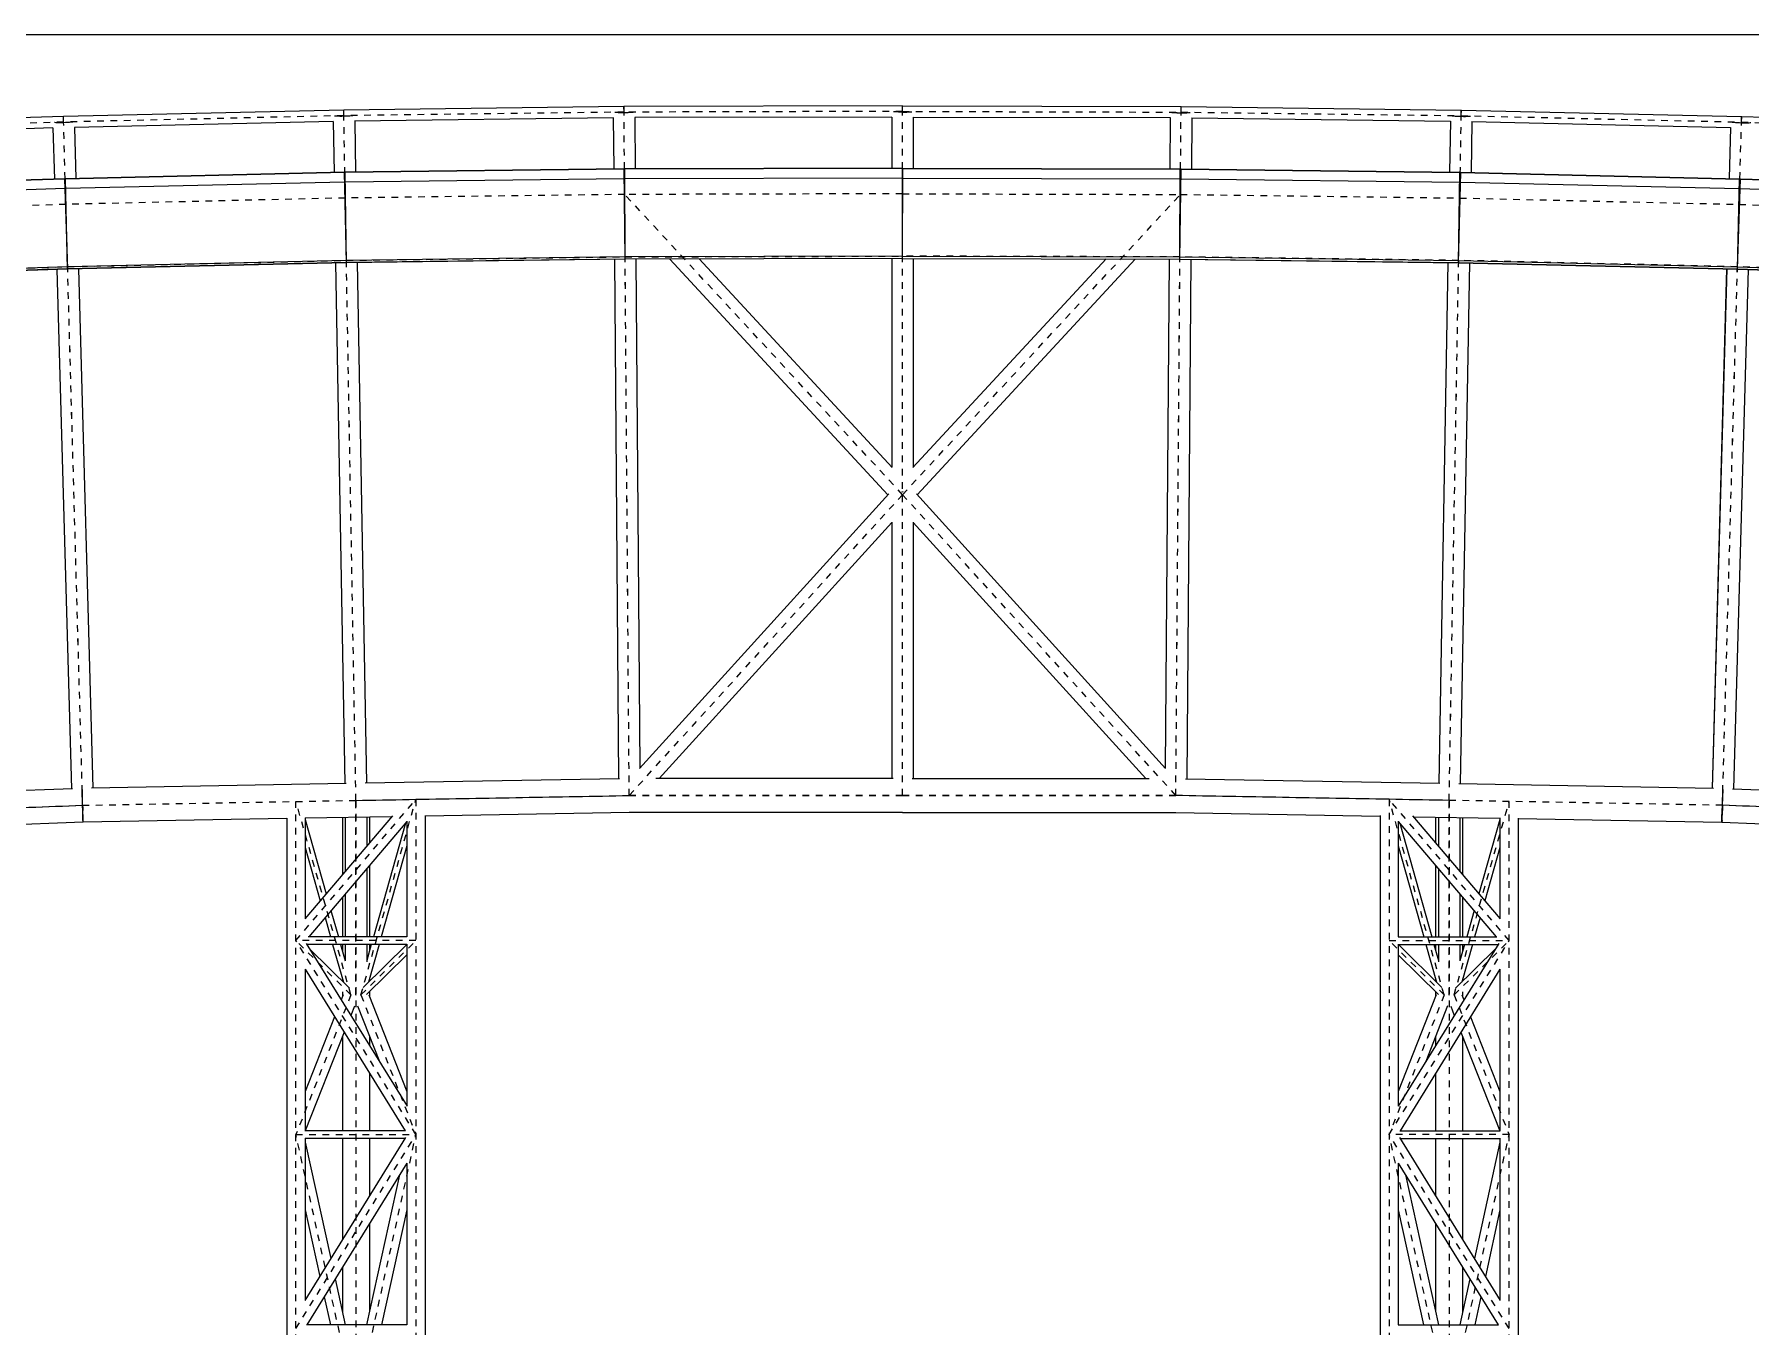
# Model space of a CAD drawing. Header units: millimetres. Extents: x 149919 to 150445, y 136651 to 136866.
# Drawn here: x 150305.14 to 150330.89, y 136846.14 to 136865.53 of the extents above; entities that cross this region are included whole.
import ezdxf

# ---------------------------------------------------------------- set-up
doc = ezdxf.new("R2010")
doc.units = ezdxf.units.MM
doc.header["$LTSCALE"] = 0.25
doc.linetypes.add('CENTER', pattern=[50.8, 31.75, -6.35, 6.35, -6.35])
doc.linetypes.add('XKITLINE00', pattern=[0])

# ---------------------------------------------------------------- blocks, each defined once
blk = doc.blocks.new('çatıı')
at = {"color": 8, "linetype": 'XKITLINE00'}
for p, q in [((16796.6, 21401.8), (16376.2, 21392.2)), ((16796.8, 21393.4), (16796.6, 21401.8)), ((17217.1, 21407.1), (16796.7, 21401.8)), ((16796.8, 21393.4), (16796.7, 21401.8)), ((17203.8, 21398.1), (17203.5, 21398.1)), ((17205.8, 21397.9), (17203.8, 21398.1)), ((17204.2, 21398.1), (17204.1, 21398.1)), ((17206.2, 21397.9), (17204.2, 21398.1)), ((17208.2, 21397.8), (17205.8, 21397.9)), ((17208.6, 21397.8), (17206.2, 21397.9)), ((17211, 21397.7), (17208.2, 21397.8)), ((17211.2, 21397.8), (17208.6, 21397.8)), ((17214.1, 21397.7), (17211, 21397.7)), ((17214.2, 21397.7), (17211.2, 21397.8)), ((17217.2, 21397.7), (17214.1, 21397.7)), ((17217.2, 21397.7), (17214.2, 21397.7)), ((17217.2, 21398.7), (17217.1, 21407.1)), ((17635, 21408.2), (17217.2, 21407.1)), ((17217.2, 21398.7), (17217.2, 21407.1)), ((17217.2, 21398.7), (17217.2, 21397.7)), ((17217.2, 21398.7), (17217.2, 21397.7)), ((17220.4, 21397.8), (17217.2, 21397.7)), ((17220.3, 21397.8), (17217.2, 21397.7)), ((17223.2, 21397.9), (17220.3, 21397.8)), ((17223.4, 21397.8), (17220.4, 21397.8)), ((17225.9, 21398), (17223.2, 21397.9)), ((17226.2, 21397.9), (17223.4, 21397.8)), ((17228.2, 21398.1), (17225.9, 21398)), ((17228.6, 21398.1), (17226.2, 21397.9)), ((17230.2, 21398.3), (17228.2, 21398.1)), ((17230.6, 21398.3), (17228.6, 21398.1)), ((17230.4, 21398.3), (17230.2, 21398.3)), ((17231, 21398.3), (17230.6, 21398.3)), ((17621.6, 21399.2), (17621.2, 21399.3)), ((17621.6, 21399.2), (17621.2, 21399.3)), ((17623.6, 21399.1), (17621.6, 21399.2)), ((17623.6, 21399.1), (17621.6, 21399.2)), ((17622, 21399.2), (17621.9, 21399.3)), ((17622, 21399.2), (17621.9, 21399.3)), ((17624, 21399.1), (17622, 21399.2)), ((17624, 21399.1), (17622, 21399.2)), ((17626, 21398.9), (17623.6, 21399.1)), ((17626, 21398.9), (17623.6, 21399.1)), ((17626.3, 21399), (17624, 21399.1)), ((17626.3, 21399), (17624, 21399.1)), ((17628.8, 21398.8), (17626, 21398.9)), ((17628.8, 21398.8), (17626, 21398.9)), ((17629, 21398.9), (17626.3, 21399)), ((17629, 21398.9), (17626.3, 21399)), ((17631.8, 21398.8), (17628.8, 21398.8)), ((17631.8, 21398.8), (17628.8, 21398.8)), ((17632, 21398.8), (17629, 21398.9)), ((17632, 21398.8), (17629, 21398.9)), ((17635, 21398.8), (17631.8, 21398.8)), ((17635, 21398.8), (17631.8, 21398.8)), ((17635, 21398.8), (17632, 21398.8)), ((17635, 21398.8), (17632, 21398.8)), ((17635, 21398.8), (17635, 21408.2)), ((17635, 21398.8), (17635, 21408.2)), ((17635, 21408.2), (18052.8, 21407.1)), ((17635, 21398.8), (17635, 21408.2)), ((17635, 21398.8), (17635, 21408.2)), ((17635, 21398.8), (17638.1, 21398.8)), ((17635, 21398.8), (17638, 21398.8)), ((17635, 21398.8), (17638.1, 21398.8)), ((17635, 21398.8), (17638, 21398.8)), ((17638, 21398.8), (17641, 21398.9)), ((17638, 21398.8), (17641, 21398.9)), ((17638.1, 21398.8), (17641.2, 21398.8)), ((17638.1, 21398.8), (17641.2, 21398.8)), ((17641, 21398.9), (17643.7, 21399)), ((17641, 21398.9), (17643.7, 21399)), ((17641.2, 21398.8), (17644, 21398.9)), ((17641.2, 21398.8), (17644, 21398.9)), ((17643.7, 21399), (17646, 21399.1)), ((17643.7, 21399), (17646, 21399.1)), ((17644, 21398.9), (17646.4, 21399.1)), ((17644, 21398.9), (17646.4, 21399.1)), ((17646, 21399.1), (17648, 21399.2)), ((17646, 21399.1), (17648, 21399.2)), ((17646.4, 21399.1), (17648.4, 21399.2)), ((17646.4, 21399.1), (17648.4, 21399.2)), ((17648, 21399.2), (17648.1, 21399.3)), ((17648, 21399.2), (17648.1, 21399.3)), ((17648.4, 21399.2), (17648.8, 21399.3)), ((17648.4, 21399.2), (17648.8, 21399.3)), ((18039, 21398.3), (18039.3, 21398.3)), ((18039.3, 21398.3), (18041.4, 21398.1)), ((18039.6, 21398.3), (18039.8, 21398.3)), ((18039.8, 21398.3), (18041.7, 21398.1)), ((18041.4, 21398.1), (18043.8, 21397.9)), ((18041.7, 21398.1), (18044.1, 21398)), ((18043.8, 21397.9), (18046.6, 21397.8)), ((18044.1, 21398), (18046.8, 21397.9)), ((18046.6, 21397.8), (18049.6, 21397.8)), ((18046.8, 21397.9), (18049.7, 21397.8)), ((18049.6, 21397.8), (18052.8, 21397.7)), ((18049.7, 21397.8), (18052.8, 21397.7)), ((18052.8, 21398.7), (18052.8, 21407.1)), ((18052.8, 21398.7), (18052.9, 21407.1)), ((18052.8, 21398.7), (18052.8, 21397.7)), ((18052.8, 21398.7), (18052.8, 21397.7)), ((18052.8, 21397.7), (18055.9, 21397.7)), ((18052.8, 21397.7), (18055.8, 21397.7)), ((18052.9, 21407.1), (18473.3, 21401.8)), ((18055.8, 21397.7), (18058.7, 21397.8)), ((18055.9, 21397.7), (18059, 21397.7)), ((18058.7, 21397.8), (18061.4, 21397.8)), ((18059, 21397.7), (18061.7, 21397.8)), ((18061.4, 21397.8), (18063.8, 21397.9)), ((18061.7, 21397.8), (18064.2, 21397.9)), ((18063.8, 21397.9), (18065.7, 21398.1)), ((18064.2, 21397.9), (18066.2, 21398.1)), ((18065.7, 21398.1), (18065.9, 21398.1)), ((18066.2, 21398.1), (18066.5, 21398.1)), ((18473.2, 21393.4), (18473.4, 21401.8)), ((18473.2, 21393.4), (18473.3, 21401.8)), ((18473.4, 21401.8), (18893.8, 21392.2)), ((16376.1, 21392.2), (15955.6, 21378.3)), ((16360.5, 21374.9), (15972.3, 21362)), ((16360.5, 21374.9), (16362.6, 21298.3)), ((16363, 21382.9), (16362.6, 21382.9)), ((16365, 21382.8), (16363, 21382.9)), ((16363.4, 21382.9), (16363.3, 21382.9)), ((16365.4, 21382.8), (16363.4, 21382.9)), ((16367.4, 21382.7), (16365, 21382.8)), ((16367.7, 21382.7), (16365.4, 21382.8)), ((16370.2, 21382.7), (16367.4, 21382.7)), ((16370.4, 21382.7), (16367.7, 21382.7)), ((16373.3, 21382.7), (16370.2, 21382.7)), ((16373.4, 21382.7), (16370.4, 21382.7)), ((16376.4, 21382.8), (16373.3, 21382.7)), ((16376.4, 21382.8), (16373.4, 21382.7)), ((16376.4, 21383.8), (16376.1, 21392.2)), ((16376.4, 21383.8), (16376.2, 21392.2)), ((16376.4, 21383.8), (16376.4, 21382.8)), ((16376.4, 21383.8), (16376.4, 21382.8)), ((16379.6, 21382.9), (16376.4, 21382.8)), ((16379.4, 21382.9), (16376.4, 21382.8)), ((16382.4, 21383.1), (16379.4, 21382.9)), ((16382.6, 21383), (16379.6, 21382.9)), ((16385.1, 21383.2), (16382.4, 21383.1)), ((16385.4, 21383.2), (16382.6, 21383)), ((16387.4, 21383.4), (16385.1, 21383.2)), ((16387.8, 21383.4), (16385.4, 21383.2)), ((16389.4, 21383.6), (16387.4, 21383.4)), ((16389.8, 21383.6), (16387.8, 21383.4)), ((16389.5, 21383.6), (16389.4, 21383.6)), ((16390.1, 21383.6), (16389.8, 21383.6)), ((16780.8, 21384.6), (16392.7, 21375.8)), ((16392.8, 21375.8), (16394.9, 21299.2)), ((16780.8, 21384.6), (16782.1, 21308)), ((16783.3, 21392.6), (16783, 21392.6)), ((16785.4, 21392.5), (16783.3, 21392.6)), ((16783.8, 21392.6), (16783.6, 21392.6)), ((16785.7, 21392.5), (16783.8, 21392.6)), ((16787.8, 21392.4), (16785.4, 21392.5)), ((16788.1, 21392.4), (16785.7, 21392.5)), ((16790.6, 21392.3), (16787.8, 21392.4)), ((16790.8, 21392.4), (16788.1, 21392.4)), ((16793.6, 21392.3), (16790.6, 21392.3)), ((16793.7, 21392.4), (16790.8, 21392.4)), ((16796.8, 21392.4), (16793.6, 21392.3)), ((16796.8, 21392.4), (16793.7, 21392.4)), ((16796.8, 21393.4), (16796.8, 21392.4)), ((16796.8, 21393.4), (16796.8, 21392.4)), ((16799.9, 21392.5), (16796.8, 21392.4)), ((16799.8, 21392.5), (16796.8, 21392.4)), ((16802.7, 21392.6), (16799.8, 21392.5)), ((16803, 21392.6), (16799.9, 21392.5)), ((16805.4, 21392.7), (16802.7, 21392.6)), ((16805.7, 21392.7), (16803, 21392.6)), ((16807.8, 21392.9), (16805.4, 21392.7)), ((16808.2, 21392.9), (16805.7, 21392.7)), ((16809.7, 21393.1), (16807.8, 21392.9)), ((16810.2, 21393.1), (16808.2, 21392.9)), ((16809.9, 21393.1), (16809.7, 21393.1)), ((16810.5, 21393.1), (16810.2, 21393.1)), ((17201.2, 21390.1), (16813, 21385.2)), ((16813.1, 21385.2), (16814.4, 21308.6)), ((17201.1, 21390.1), (17201.7, 21313.5)), ((17618.9, 21391.3), (17233.4, 21390.4)), ((17233.4, 21390.4), (17234, 21313.8)), ((17618.8, 21391.3), (17618.8, 21314.7)), ((17618.8, 21391.3), (17618.8, 21314.7)), ((17651.1, 21391.3), (18036.6, 21390.4)), ((17651.1, 21391.3), (17651.1, 21314.7)), ((17651.1, 21391.3), (17651.1, 21314.7)), ((18036.6, 21390.4), (18036, 21313.8)), ((18068.9, 21390.1), (18068.3, 21313.5)), ((18068.8, 21390.1), (18457, 21385.2)), ((18456.9, 21385.2), (18455.6, 21308.6)), ((18459.5, 21393.1), (18459.8, 21393.1)), ((18459.8, 21393.1), (18461.8, 21392.9)), ((18460.1, 21393.1), (18460.3, 21393.1)), ((18460.3, 21393.1), (18462.2, 21392.9)), ((18461.8, 21392.9), (18464.2, 21392.7)), ((18462.2, 21392.9), (18464.6, 21392.7)), ((18464.2, 21392.7), (18467, 21392.6)), ((18464.6, 21392.7), (18467.2, 21392.6)), ((18467, 21392.6), (18470.1, 21392.5)), ((18467.2, 21392.6), (18470.2, 21392.5)), ((18470.1, 21392.5), (18473.2, 21392.4)), ((18470.2, 21392.5), (18473.2, 21392.4)), ((18473.2, 21393.4), (18473.2, 21392.4)), ((18473.2, 21393.4), (18473.2, 21392.4)), ((18473.2, 21392.4), (18476.4, 21392.3)), ((18473.2, 21392.4), (18476.3, 21392.4)), ((18476.3, 21392.4), (18479.2, 21392.4)), ((18476.4, 21392.3), (18479.4, 21392.3)), ((18479.2, 21392.4), (18481.9, 21392.4)), ((18479.4, 21392.3), (18482.2, 21392.4)), ((18481.9, 21392.4), (18484.3, 21392.5)), ((18482.2, 21392.4), (18484.6, 21392.5)), ((18484.3, 21392.5), (18486.2, 21392.6)), ((18484.6, 21392.5), (18486.6, 21392.6)), ((18486.2, 21392.6), (18486.4, 21392.6)), ((18486.6, 21392.6), (18487, 21392.6)), ((18489.2, 21384.6), (18487.9, 21308)), ((18489.2, 21384.6), (18877.3, 21375.8)), ((18877.2, 21375.8), (18875.1, 21299.2)), ((18879.8, 21383.6), (18880.2, 21383.6)), ((18880.2, 21383.6), (18882.2, 21383.4)), ((18880.5, 21383.6), (18880.6, 21383.6)), ((18880.6, 21383.6), (18882.6, 21383.4)), ((18882.2, 21383.4), (18884.6, 21383.2)), ((18882.6, 21383.4), (18884.9, 21383.2)), ((18884.6, 21383.2), (18887.4, 21383)), ((18884.9, 21383.2), (18887.6, 21383.1)), ((18887.4, 21383), (18890.4, 21382.9)), ((18887.6, 21383.1), (18890.5, 21382.9)), ((18890.4, 21382.9), (18893.6, 21382.8)), ((18890.5, 21382.9), (18893.6, 21382.8)), ((18893.6, 21383.8), (18893.9, 21392.2)), ((18893.6, 21383.8), (18893.8, 21392.2)), ((18893.6, 21383.8), (18893.6, 21382.8)), ((18893.6, 21383.8), (18893.6, 21382.8)), ((18893.6, 21382.8), (18896.7, 21382.7)), ((18893.6, 21382.8), (18896.6, 21382.7)), ((18893.9, 21392.2), (19314.4, 21378.3)), ((18896.6, 21382.7), (18899.6, 21382.7)), ((18896.7, 21382.7), (18899.8, 21382.7)), ((18899.6, 21382.7), (18902.3, 21382.7)), ((18899.8, 21382.7), (18902.6, 21382.7)), ((18902.3, 21382.7), (18904.6, 21382.8)), ((18902.6, 21382.7), (18905, 21382.8)), ((18904.6, 21382.8), (18906.6, 21382.9)), ((18905, 21382.8), (18907, 21382.9)), ((18906.6, 21382.9), (18906.7, 21382.9)), ((18907, 21382.9), (18907.4, 21382.9)), ((16378.1, 21298.8), (15959.8, 21285)), ((16378.1, 21298.3), (15959.8, 21284.5)), ((16382.6, 21163.4), (16378.1, 21298.8)), ((16797.6, 21308.4), (16379.4, 21298.8)), ((16797.6, 21307.9), (16379.4, 21298.4)), ((16382.5, 21163.4), (16379.4, 21298.8)), ((16800.7, 21172.9), (16797.6, 21308.4)), ((17217.2, 21313.7), (16798.9, 21308.4)), ((17217.2, 21313.2), (16798.9, 21307.9)), ((16800.7, 21172.9), (16798.9, 21308.4)), ((17217.4, 21298.9), (16799.1, 21293.6)), ((17218.9, 21178.2), (17217.2, 21313.7)), ((17634.7, 21314.8), (17218.5, 21313.7)), ((17634.7, 21314.3), (17218.5, 21313.3)), ((17218.9, 21178.2), (17218.5, 21313.7)), ((17634.7, 21299.9), (17218.6, 21298.9)), ((17635, 21179.3), (17634.7, 21314.8)), ((17635, 21179.3), (17634.7, 21314.8)), ((17635, 21179.3), (17635.3, 21314.8)), ((17635, 21179.3), (17635.3, 21314.8)), ((17635.3, 21314.8), (18051.5, 21313.7)), ((17635.3, 21314.3), (18051.5, 21313.3)), ((17635.3, 21299.9), (18051.4, 21298.9)), ((18051.1, 21178.2), (18051.5, 21313.7)), ((18051.1, 21178.2), (18052.8, 21313.7)), ((18052.6, 21298.9), (18470.9, 21293.6)), ((18052.8, 21313.7), (18471.1, 21308.4)), ((18052.8, 21313.2), (18471, 21307.9)), ((18469.3, 21172.9), (18472.4, 21308.4)), ((18469.3, 21172.9), (18471.1, 21308.4)), ((18472.4, 21308.4), (18890.6, 21298.8)), ((18472.4, 21307.9), (18890.6, 21298.4)), ((18887.4, 21163.4), (18891.9, 21298.8)), ((18887.5, 21163.4), (18890.6, 21298.8)), ((18891.9, 21298.8), (19310.2, 21285)), ((18891.9, 21298.3), (19310.2, 21284.5)), ((16378.6, 21284), (15960.3, 21270.1)), ((16797.9, 21293.5), (16379.8, 21284)), ((18472.1, 21293.5), (18890.2, 21284)), ((18891.4, 21284), (19309.7, 21270.1)), ((16382.4, 21166.8), (15964.1, 21153)), ((16800.6, 21176.3), (16382.4, 21166.8)), ((16800.7, 21173.1), (16382.5, 21163.5)), ((16800.7, 21172.9), (16382.5, 21163.4)), ((16784.5, 21172.6), (16798.4, 20391.6)), ((16784.5, 21172.6), (16798.4, 20391.6)), ((17218.9, 21181.6), (16800.6, 21176.3)), ((17218.9, 21178.4), (16800.7, 21173.1)), ((17218.9, 21178.2), (16800.7, 21172.9)), ((16800.7, 21173.1), (16800.7, 21173.1)), ((16800.7, 21173.1), (16800.7, 21173.1)), ((16816.8, 21173.2), (16830.7, 20392.2)), ((16816.8, 21173.2), (16830.7, 20392.2)), ((17202.7, 21178), (17208.7, 20398.9)), ((17635, 21182.7), (17218.9, 21181.6)), ((17635, 21179.4), (17218.9, 21178.4)), ((17635, 21179.3), (17218.9, 21178.2)), ((17218.9, 21178.4), (17218.9, 21178.4)), ((17218.9, 21178.4), (17218.9, 21178.4)), ((17235, 21178.3), (17240.8, 20415.2)), ((17285.8, 21178.4), (17613.1, 20824.9)), ((17329.7, 21178.5), (17619.4, 20865.6)), ((17618.8, 21179.3), (17618.8, 20866.2)), ((17635, 21182.7), (18051.1, 21181.6)), ((17635, 21179.4), (17635, 21179.4)), ((17635, 21179.4), (17635, 21179.4)), ((17635, 21179.4), (18051.1, 21178.4)), ((17635, 21179.4), (17635, 21179.4)), ((17635, 21179.4), (17635, 21179.4)), ((17635, 21179.3), (17635, 21179.3)), ((17635, 21179.3), (18051.1, 21178.2)), ((17635, 21179.3), (17635, 21179.3)), ((17940.3, 21178.5), (17650.6, 20865.6)), ((17651.1, 21179.3), (17651.1, 20866.2)), ((17984.2, 21178.4), (17656.9, 20824.9)), ((18035, 21178.3), (18029.2, 20415.2)), ((18051.1, 21181.6), (18469.4, 21176.3)), ((18051.1, 21178.4), (18051.1, 21178.4)), ((18051.1, 21178.4), (18469.3, 21173.1)), ((18051.1, 21178.4), (18051.1, 21178.4)), ((18051.1, 21178.2), (18469.3, 21172.9)), ((18067.3, 21178), (18061.3, 20398.9)), ((18453.2, 21173.2), (18439.3, 20392.2)), ((18453.2, 21173.2), (18439.3, 20392.2)), ((18469.3, 21173.1), (18887.4, 21163.5)), ((18469.3, 21173.1), (18469.3, 21173.1)), ((18469.3, 21173.1), (18469.3, 21173.1)), ((18469.3, 21172.9), (18887.5, 21163.4)), ((18469.4, 21176.3), (18887.6, 21166.8)), ((18485.4, 21172.6), (18471.6, 20391.6)), ((18485.5, 21172.6), (18471.6, 20391.6)), ((18887.6, 21166.8), (19305.8, 21153)), ((16382.5, 21163.5), (15964.3, 21149.7)), ((16382.6, 21163.4), (15964.3, 21149.6)), ((16366.4, 21162.9), (16388.1, 20384)), ((16366.5, 21162.9), (16388.2, 20384)), ((16382.5, 21163.5), (16382.5, 21163.5)), ((16382.5, 21163.5), (16382.5, 21163.5)), ((16398.6, 21163.8), (16420.4, 20384.9)), ((16398.7, 21163.8), (16420.4, 20384.9)), ((18871.4, 21163.8), (18849.6, 20384.9)), ((18871.3, 21163.8), (18849.6, 20384.9)), ((18903.5, 21162.9), (18881.8, 20384)), ((18903.6, 21162.9), (18881.8, 20384)), ((18887.4, 21163.5), (18887.5, 21163.5)), ((18887.4, 21163.4), (19305.7, 21149.6)), ((18887.5, 21163.5), (18887.5, 21163.5)), ((18887.5, 21163.5), (19305.7, 21149.7)), ((17614.3, 20826.2), (17240.3, 20414.5)), ((17634.3, 20829.3), (17634.1, 20829.1)), ((17634.1, 20829.1), (17634.3, 20829.3)), ((17634.4, 20829.3), (17634.3, 20829.3)), ((17634.3, 20829.3), (17634.4, 20829.3)), ((17634.6, 20829.5), (17634.4, 20829.3)), ((17634.5, 20829.5), (17634.4, 20829.3)), ((17634.4, 20829.3), (17634.5, 20829.5)), ((17634.4, 20829.3), (17634.6, 20829.5)), ((17634.4, 20829.3), (17634.4, 20829.3)), ((17634.4, 20829.3), (17634.4, 20829.3)), ((17635.6, 20829.3), (17635.4, 20829.5)), ((17635.4, 20829.5), (17635.6, 20829.3)), ((17635.6, 20829.3), (17635.5, 20829.5)), ((17635.5, 20829.5), (17635.6, 20829.3)), ((17635.7, 20829.3), (17635.6, 20829.3)), ((17635.6, 20829.3), (17635.6, 20829.3)), ((17635.6, 20829.3), (17635.6, 20829.3)), ((17635.6, 20829.3), (17635.7, 20829.3)), ((17635.9, 20829.1), (17635.7, 20829.3)), ((17635.7, 20829.3), (17635.9, 20829.1)), ((17655.7, 20826.2), (18029.7, 20414.5)), ((17618.8, 20783.3), (17269.9, 20399.2)), ((17618.8, 20783.9), (17618.8, 20399.2)), ((17651.1, 20783.9), (17651.1, 20399.2)), ((17651.1, 20783.3), (18000.1, 20399.2)), ((17210.6, 20398.9), (16828.7, 20392.1)), ((17620.8, 20399.2), (17264.8, 20399.2)), ((17620.8, 20399.2), (17264.8, 20399.2)), ((17649.2, 20399.2), (18005.2, 20399.2)), ((17649.2, 20399.2), (18005.2, 20399.2)), ((18059.4, 20398.9), (18441.3, 20392.1)), ((16390, 20384), (16008.2, 20369.5)), ((16405, 20359.2), (16404.1, 20382.7)), ((16405, 20359.2), (16404.6, 20382.7)), ((16800.4, 20391.6), (16418.5, 20384.8)), ((18469.6, 20391.6), (18851.5, 20384.8)), ((18865, 20359.2), (18865.4, 20382.7)), ((18865, 20359.2), (18865.9, 20382.7)), ((18879.9, 20384), (19261.8, 20369.5)), ((16404.9, 20364), (16404.8, 20364)), ((16404.9, 20363.8), (16404.8, 20363.8)), ((16405, 20359.2), (16405.1, 20355.2)), ((16405.7, 20341.2), (16405, 20359.2)), ((16405.1, 20355.2), (16405.1, 20351.3)), ((16405.4, 20336.6), (16405.1, 20351.3)), ((16405.2, 20347.7), (16405.2, 20347.7)), ((16405.3, 20344.3), (16405.3, 20344.3)), ((16869.8, 20343.6), (16738.4, 20188.9)), ((16868.5, 20342), (16738.6, 20339.7)), ((17225.4, 20348.4), (16918.6, 20342.9)), ((16918.6, 20343.7), (16918.6, 19215.5)), ((17635, 20348.4), (17225, 20348.4)), ((17635, 20348.4), (17225, 20348.4)), ((17635, 20348.4), (18045, 20348.4)), ((17635, 20348.4), (18045, 20348.4)), ((18044.5, 20348.4), (18351.3, 20342.9)), ((18351.3, 20343.7), (18351.3, 19215.5)), ((18400.1, 20343.6), (18531.6, 20188.9)), ((18401.5, 20342), (18531.3, 20339.7)), ((18864.3, 20341.2), (18865, 20359.2)), ((18864.6, 20336.6), (18864.9, 20351.3)), ((18864.7, 20344.3), (18864.7, 20344.3)), ((18864.8, 20347.7), (18864.8, 20347.7)), ((18865, 20359.2), (18864.9, 20355.2)), ((18864.9, 20355.2), (18864.9, 20351.3)), ((18865.1, 20364), (18865.2, 20364)), ((18865.1, 20363.8), (18865.2, 20363.8)), ((16406, 20333.8), (15586.2, 20302.6)), ((16405.3, 20341.2), (16405.3, 20341.2)), ((16405.4, 20338.6), (16405.4, 20338.6)), ((16405.4, 20336.6), (16405.4, 20336.6)), ((16405.4, 20336.6), (16405.4, 20335)), ((16405.4, 20335), (16405.4, 20335)), ((16406, 20334.1), (16405.7, 20341.2)), ((16711.3, 20339.2), (16405.7, 20333.8)), ((16711.3, 20340.1), (16711.3, 19215.5)), ((16738.6, 20340.5), (16738.6, 20189.2)), ((16738.6, 20337.7), (16770.3, 20226.4)), ((16891.3, 20335.1), (16744.2, 20162)), ((16794.7, 20340.7), (16794.7, 20255.2)), ((16798.9, 20340.8), (16798.9, 20260.1)), ((16831.1, 20341.4), (16831.1, 20298)), ((16835.3, 20341.4), (16835.3, 20302.9)), ((16889.1, 20332.5), (16841.1, 20162)), ((16891.3, 20335.4), (16891.3, 20162)), ((18378.6, 20335.4), (18378.6, 20162)), ((18378.6, 20335.1), (18525.8, 20162)), ((18380.9, 20332.5), (18428.9, 20162)), ((18434.7, 20341.4), (18434.7, 20302.9)), ((18438.9, 20341.4), (18438.9, 20298)), ((18471.1, 20340.8), (18471.1, 20260.1)), ((18475.3, 20340.7), (18475.3, 20255.2)), ((18531.3, 20337.7), (18499.7, 20226.4)), ((18531.3, 20340.5), (18531.3, 20189.2)), ((18558.6, 20340.1), (18558.6, 19215.5)), ((18558.6, 20339.2), (18864.3, 20333.8)), ((18864, 20334.1), (18864.3, 20341.2)), ((18864, 20333.8), (19683.8, 20302.6)), ((18864.6, 20338.6), (18864.6, 20338.6)), ((18864.6, 20336.6), (18864.6, 20336.6)), ((18864.6, 20336.6), (18864.6, 20335)), ((18864.6, 20335), (18864.6, 20335)), ((18864.7, 20341.2), (18864.7, 20341.2)), ((16738.6, 20296), (16761.4, 20216)), ((16891.3, 20298.5), (16852.9, 20162)), ((18378.6, 20298.5), (18417, 20162)), ((18531.3, 20296), (18508.6, 20216)), ((16831.1, 20264.3), (16831.1, 20162)), ((16835.3, 20269.2), (16835.3, 20162)), ((18434.7, 20269.2), (18434.7, 20162)), ((18438.9, 20264.3), (18438.9, 20162)), ((16794.7, 20221.4), (16794.7, 20162)), ((16798.9, 20226.4), (16798.9, 20162)), ((18471.1, 20226.4), (18471.1, 20162)), ((18475.3, 20221.4), (18475.3, 20162)), ((16768.6, 20190.7), (16776.8, 20162)), ((16777.5, 20201.2), (16788.6, 20162)), ((18492.5, 20201.2), (18481.4, 20162)), ((18501.4, 20190.7), (18493.2, 20162)), ((16891.5, 20162), (16743.5, 20162)), ((18378.5, 20162), (18526.5, 20162)), ((16740.5, 20151.9), (16891.6, 19907.7)), ((16891.3, 20150.6), (16741.3, 20150.6)), ((16805.2, 20084.9), (16745.4, 20144.1)), ((16780, 20150.6), (16796.1, 20093.9)), ((16791.9, 20150.6), (16798.9, 20125.8)), ((16794.7, 20150.6), (16794.7, 20140.6)), ((16798.9, 20150.6), (16798.9, 20125.9)), ((16891.2, 20150.6), (16825.8, 20086)), ((16837.9, 20150.6), (16831.1, 20126.4)), ((16831.1, 20150.6), (16831.1, 20124.5)), ((16849.7, 20150.6), (16833.8, 20093.9)), ((16835.3, 20150.6), (16835.3, 20141.3)), ((16891.3, 20150.8), (16891.3, 19908.1)), ((18529.5, 20151.9), (18378.4, 19907.7)), ((18378.6, 20150.8), (18378.6, 19908.1)), ((18378.6, 20150.6), (18528.7, 20150.6)), ((18378.8, 20150.6), (18444.1, 20086)), ((18420.2, 20150.6), (18436.2, 20093.9)), ((18432.1, 20150.6), (18438.9, 20126.4)), ((18434.7, 20150.6), (18434.7, 20141.3)), ((18438.9, 20150.6), (18438.9, 20124.5)), ((18464.7, 20084.9), (18524.6, 20144.1)), ((18471.1, 20150.6), (18471.1, 20125.9)), ((18478.1, 20150.6), (18471.1, 20125.8)), ((18490, 20150.6), (18473.9, 20093.9)), ((18475.3, 20150.6), (18475.3, 20140.6)), ((16738.6, 20113.6), (16738.6, 19871)), ((16738.6, 20113.5), (16888.7, 19871)), ((16891.3, 20134.8), (16831, 20075.2)), ((18378.6, 20134.8), (18439, 20075.2)), ((18531.3, 20113.5), (18381.3, 19871)), ((18531.3, 20113.6), (18531.3, 19871)), ((16794.7, 20098.9), (16794.7, 20095.3)), ((16835.3, 20099.2), (16835.3, 20095.4)), ((18434.7, 20099.2), (18434.7, 20095.4)), ((18475.3, 20098.9), (18475.3, 20095.3)), ((16795.9, 20075.1), (16792.8, 20067.4)), ((16794.7, 20079.5), (16794.7, 20072.1)), ((16817.1, 20058.5), (16850.2, 19974.7)), ((16834.3, 20074.7), (16891.3, 19929.8)), ((16835.3, 20079.4), (16835.3, 20072.1)), ((18435.7, 20074.7), (18378.6, 19929.8)), ((18452.8, 20058.5), (18419.8, 19974.7)), ((18434.7, 20079.4), (18434.7, 20072.1)), ((18474.1, 20075.1), (18477.2, 20067.4)), ((18475.3, 20079.5), (18475.3, 20072.1)), ((16782.8, 20042.1), (16738.6, 19929.9)), ((16812.6, 20057.8), (16807.2, 20044.1)), ((18457.4, 20057.8), (18462.8, 20044.1)), ((18487.1, 20042.1), (18531.3, 19929.9)), ((16797.2, 20018.8), (16739, 19871)), ((16794.7, 20012.4), (16794.7, 19871)), ((16835.3, 20012.4), (16835.3, 19998.7)), ((18434.7, 20012.4), (18434.7, 19998.7)), ((18472.8, 20018.8), (18531, 19871)), ((18475.3, 20012.4), (18475.3, 19871)), ((16835.3, 19957.3), (16835.3, 19871)), ((18434.7, 19957.3), (18434.7, 19871)), ((16889.5, 19861), (16738.4, 19616.7)), ((16889.1, 19871), (16738.5, 19871)), ((16738.6, 19859.9), (16738.6, 19617.2)), ((16888.7, 19859.6), (16738.6, 19859.6)), ((16738.6, 19854.2), (16777.1, 19679.4)), ((16794.7, 19859.6), (16794.7, 19707.8)), ((16835.3, 19859.6), (16835.3, 19773.4)), ((18380.5, 19861), (18531.6, 19616.7)), ((18380.9, 19871), (18531.5, 19871)), ((18381.3, 19859.6), (18531.3, 19859.6)), ((18434.7, 19859.6), (18434.7, 19773.4)), ((18475.3, 19859.6), (18475.3, 19707.8)), ((18531.3, 19854.2), (18492.9, 19679.4)), ((18531.3, 19859.9), (18531.3, 19617.2)), ((16891.3, 19822.6), (16741.3, 19580.1)), ((16880.5, 19805.1), (16831, 19580.1)), ((16891.3, 19822.7), (16891.3, 19580.1)), ((18378.6, 19822.7), (18378.6, 19580.1)), ((18378.6, 19822.6), (18528.7, 19580.1)), ((18389.5, 19805.1), (18439, 19580.1)), ((16738.6, 19752.4), (16760.6, 19652.7)), ((16891.3, 19752.4), (16853.4, 19580.1)), ((18378.6, 19752.4), (18416.6, 19580.1)), ((18531.3, 19752.4), (18509.4, 19652.7)), ((16835.3, 19732), (16835.3, 19599.6)), ((18434.7, 19732), (18434.7, 19599.6)), ((16783.8, 19648.8), (16799, 19580.1)), ((16794.7, 19666.3), (16794.7, 19599.5)), ((18486.1, 19648.8), (18471, 19580.1)), ((18475.3, 19666.3), (18475.3, 19599.5)), ((16767.3, 19622.1), (16776.6, 19580.1)), ((18502.7, 19622.1), (18493.4, 19580.1)), ((16891.5, 19580.1), (16740.9, 19580.1)), ((18378.5, 19580.1), (18529.1, 19580.1))]:
    blk.add_line(p, q, dxfattribs=at)
at = {"color": 8, "linetype": 'CENTER'}
for p, q in [((17217.2, 21398.7), (16796.8, 21393.4)), ((17635, 21399.8), (17217.2, 21398.7)), ((17225, 20373.8), (17217.2, 21398.7)), ((17635, 20373.8), (17635, 21399.8)), ((17635, 20373.8), (17635, 21399.8)), ((17635, 21399.8), (18052.8, 21398.7)), ((17635, 20373.8), (17635, 21399.8)), ((17635, 20373.8), (17635, 21399.8)), ((18045, 20373.8), (18052.8, 21398.7)), ((18052.8, 21398.7), (18473.2, 21393.4)), ((16376.4, 21383.8), (15955.9, 21369.9)), ((16796.8, 21393.4), (16376.4, 21383.8)), ((16405, 20359.2), (16376.4, 21383.8)), ((16815, 20366.5), (16796.8, 21393.4)), ((18455, 20366.5), (18473.2, 21393.4)), ((18473.2, 21393.4), (18893.6, 21383.8)), ((18865, 20359.2), (18893.6, 21383.8)), ((18893.6, 21383.8), (19314.1, 21369.9)), ((16799, 21269.9), (16379.8, 21260.3)), ((17218.2, 21275.2), (16799, 21269.9)), ((16815, 20366.5), (16799, 21269.9)), ((17225, 20373.8), (17218.1, 21275.2)), ((17635, 21276.3), (17218.2, 21275.2)), ((17635, 20825), (17218.2, 21275.2)), ((17635, 20373.8), (17635, 21276.3)), ((17635, 20373.8), (17635, 21276.3)), ((17635, 21276.3), (18051.8, 21275.2)), ((17635, 20373.8), (17635, 21276.3)), ((17635, 20373.8), (17635, 21276.3)), ((17635, 20825), (18051.8, 21275.2)), ((18045, 20373.8), (18051.8, 21275.2)), ((18051.8, 21275.2), (18471, 21269.9)), ((18455, 20366.5), (18471, 21269.9)), ((18471, 21269.9), (18890.2, 21260.3)), ((16379.8, 21260.3), (15960.6, 21246.5)), ((16405, 20359.2), (16379.8, 21260.3)), ((18865, 20359.2), (18890.2, 21260.3)), ((18890.2, 21260.3), (19309.4, 21246.5)), ((15964.1, 21153), (16382.4, 21166.8)), ((16382.4, 21166.8), (16800.6, 21176.3)), ((16800.6, 21176.3), (17218.9, 21181.6)), ((17218.9, 21181.6), (17635, 21182.7)), ((18051.1, 21181.6), (17635, 21182.7)), ((18469.4, 21176.3), (18051.1, 21181.6)), ((18887.6, 21166.8), (18469.4, 21176.3)), ((19305.8, 21153), (18887.6, 21166.8)), ((17225, 20373.8), (17635, 20825)), ((18045, 20373.8), (17635, 20825)), ((16405, 20359.2), (17225, 20373.8)), ((16405, 20359.2), (17225, 20373.8)), ((16725, 20156.3), (16905, 20368.1)), ((16815, 20366.5), (17225, 20373.8)), ((16822.5, 20074.7), (16905, 20368.1)), ((16905, 20368.1), (16905, 19215.5)), ((17225, 20373.8), (17635, 20373.8)), ((17635, 20373.8), (17225, 20373.8)), ((17635, 20373.8), (17225, 20373.8)), ((17225, 20373.8), (17635, 20373.8)), ((17225, 20373.8), (17635, 20373.8)), ((18045, 20373.8), (17635, 20373.8)), ((17635, 20373.8), (18045, 20373.8)), ((17635, 20373.8), (18045, 20373.8)), ((18045, 20373.8), (17635, 20373.8)), ((18045, 20373.8), (17635, 20373.8)), ((18865, 20359.2), (18045, 20373.8)), ((18865, 20359.2), (18045, 20373.8)), ((18455, 20366.5), (18045, 20373.8)), ((18545, 20156.3), (18365, 20368.1)), ((18447.5, 20074.7), (18365, 20368.1)), ((18365, 20368.1), (18365, 19215.5)), ((15585, 20327.9), (16405, 20359.2)), ((15585, 20327.9), (16405, 20359.2)), ((15995, 20343.6), (16405, 20359.2)), ((16405, 20359.2), (16815, 20366.5)), ((16807.5, 20074.7), (16725, 20364.8)), ((16725, 19215.5), (16725, 20364.8)), ((16815, 20074.7), (16815, 20366.5)), ((16815, 20366.5), (16815, 19136.2)), ((18455, 20074.7), (18455, 20366.5)), ((18865, 20359.2), (18455, 20366.5)), ((18455, 20366.5), (18455, 19136.2)), ((18462.5, 20074.7), (18545, 20364.8)), ((18545, 19215.5), (18545, 20364.8)), ((19685, 20327.9), (18865, 20359.2)), ((19685, 20327.9), (18865, 20359.2)), ((19275, 20343.6), (18865, 20359.2)), ((16905, 19865.3), (16725, 20156.3)), ((16905, 20156.3), (16725, 20156.3)), ((16807.5, 20074.7), (16725, 20156.3)), ((16822.5, 20074.7), (16905, 20156.3)), ((18447.5, 20074.7), (18365, 20156.3)), ((18365, 19865.3), (18545, 20156.3)), ((18365, 20156.3), (18545, 20156.3)), ((18462.5, 20074.7), (18545, 20156.3)), ((16807.5, 20074.7), (16725, 19865.3)), ((16822.5, 20074.7), (16905, 19865.3)), ((18447.5, 20074.7), (18365, 19865.3)), ((18462.5, 20074.7), (18545, 19865.3)), ((16725, 19865.3), (16905, 19865.3)), ((16725, 19574.4), (16905, 19865.3)), ((16807.5, 19490.5), (16725, 19865.3)), ((16822.5, 19490.5), (16905, 19865.3)), ((18447.5, 19490.5), (18365, 19865.3)), ((18545, 19865.3), (18365, 19865.3)), ((18545, 19574.4), (18365, 19865.3)), ((18462.5, 19490.5), (18545, 19865.3))]:
    blk.add_line(p, q, dxfattribs=at)
at = {"color": 8, "linetype": 'XKITLINE00'}
for centre in [(17217.2, 21398.7), (17217.2, 21398.7), (17217.2, 21398.7), (17635, 21399.8), (17635, 21399.8), (17635, 21399.8), (17635, 21399.8), (17635, 21399.8), (17635, 21399.8), (17635, 21399.8), (17635, 21399.8), (18052.8, 21398.7), (18052.8, 21398.7), (18052.8, 21398.7), (16376.4, 21383.8), (16376.4, 21383.8), (16376.4, 21383.8), (16796.8, 21393.4), (16796.8, 21393.4), (16796.8, 21393.4), (18473.2, 21393.4), (18473.2, 21393.4), (18473.2, 21393.4), (18893.6, 21383.8), (18893.6, 21383.8), (18893.6, 21383.8), (16799, 21269.9), (16799, 21269.9), (16799, 21269.9), (17218.2, 21275.2), (17218.2, 21275.2), (17218.2, 21275.2), (17218.1, 21275.2), (17635, 21276.3), (17635, 21276.3), (17635, 21276.3), (17635, 21276.3), (17635, 21276.3), (17635, 21276.3), (17635, 21276.3), (17635, 21276.3), (18051.8, 21275.2), (18051.8, 21275.2), (18051.8, 21275.2), (18051.8, 21275.2), (18471, 21269.9), (18471, 21269.9), (18471, 21269.9), (16379.8, 21260.3), (16379.8, 21260.3), (16379.8, 21260.3), (18890.2, 21260.3), (18890.2, 21260.3), (18890.2, 21260.3), (16382.4, 21166.8), (16382.4, 21166.8), (16800.6, 21176.3), (16800.6, 21176.3), (17218.9, 21181.6), (17218.9, 21181.6), (17635, 21182.7), (17635, 21182.7), (17635, 21182.7), (17635, 21182.7), (18051.1, 21181.6), (18051.1, 21181.6), (18469.4, 21176.3), (18469.4, 21176.3), (18887.6, 21166.8), (18887.6, 21166.8), (17635, 20825), (17635, 20825), (17635, 20825), (17635, 20825), (17635, 20825), (17635, 20825), (17635, 20825), (17635, 20825), (16905, 20368.1), (16905, 20368.1), (16905, 20368.1), (17635, 20373.8), (17635, 20373.8), (17635, 20373.8), (17635, 20373.8), (17635, 20373.8), (17635, 20373.8), (17635, 20373.8), (17635, 20373.8), (17635, 20373.8), (17635, 20373.8), (17635, 20373.8), (17635, 20373.8), (17635, 20373.8), (17635, 20373.8), (17635, 20373.8), (17635, 20373.8), (18365, 20368.1), (18365, 20368.1), (18365, 20368.1), (16405, 20359.2), (16405, 20359.2), (16405, 20359.2), (16405, 20359.2), (16405, 20359.2), (16405, 20359.2), (16405, 20359.2), (16405, 20359.2), (16405, 20359.2), (16405, 20359.2), (16725, 20364.8), (16725, 20364.8), (16815, 20366.5), (16815, 20366.5), (16815, 20366.5), (16815, 20366.5), (16815, 20366.5), (16815, 20366.5), (16815, 20366.5), (18455, 20366.5), (18455, 20366.5), (18455, 20366.5), (18455, 20366.5), (18455, 20366.5), (18455, 20366.5), (18455, 20366.5), (18545, 20364.8), (18545, 20364.8), (18865, 20359.2), (18865, 20359.2), (18865, 20359.2), (18865, 20359.2), (18865, 20359.2), (18865, 20359.2), (18865, 20359.2), (18865, 20359.2), (18865, 20359.2), (18865, 20359.2), (16725, 20156.3), (16725, 20156.3), (16725, 20156.3), (16725, 20156.3), (16905, 20156.3), (16905, 20156.3), (18365, 20156.3), (18365, 20156.3), (18545, 20156.3), (18545, 20156.3), (18545, 20156.3), (18545, 20156.3), (16807.5, 20074.7), (16807.5, 20074.7), (16807.5, 20074.7), (16815, 20074.7), (16822.5, 20074.7), (16822.5, 20074.7), (16822.5, 20074.7), (18447.5, 20074.7), (18447.5, 20074.7), (18447.5, 20074.7), (18455, 20074.7), (18462.5, 20074.7), (18462.5, 20074.7), (18462.5, 20074.7), (16725, 19865.3), (16725, 19865.3), (16725, 19865.3), (16905, 19865.3), (16905, 19865.3), (16905, 19865.3), (16905, 19865.3), (16905, 19865.3), (18365, 19865.3), (18365, 19865.3), (18365, 19865.3), (18365, 19865.3), (18365, 19865.3), (18545, 19865.3), (18545, 19865.3), (18545, 19865.3)]:
    blk.add_circle(centre, 0.05, dxfattribs=at)

msp = doc.modelspace()

# ---------------------------------------------------------------- linework, layer by layer
msp.add_lwpolyline([(150191.663, 136865.525), (150444.543, 136865.525), (150444.543, 136651.486), (150191.663, 136651.486)], close=True)

# ---------------------------------------------------------------- block references
at = {"xscale": 0.009999943142843078, "yscale": 0.009999943142843078, "zscale": 0.009999943142843078}
msp.add_blockref('çatıı', (150141.814, 136650.373), dxfattribs=at)

doc.saveas('drawing.dxf')
